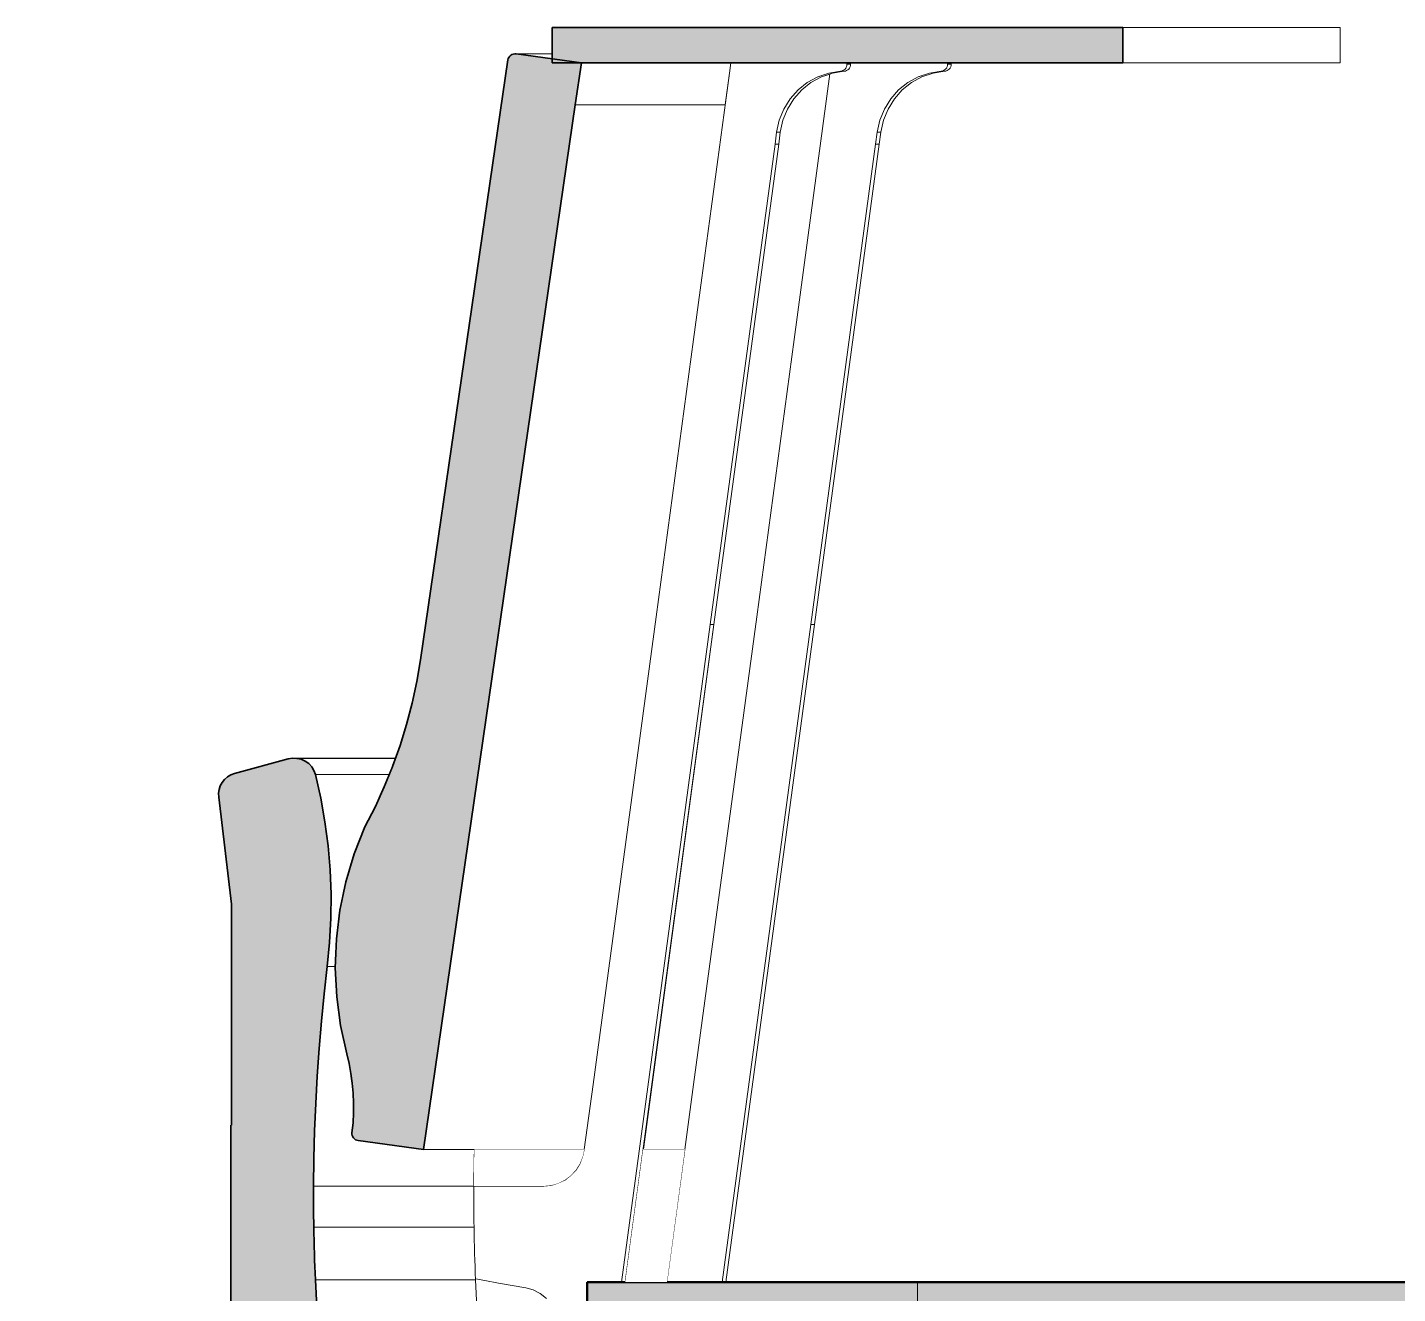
# Model space of a CAD drawing. Header units: millimetres. Extents: x -48147 to 1422273, y -494195 to 18123.
# Drawn here: x 1394780 to 1395750, y -487514 to -486618 of the extents above; entities that cross this region are included whole.
import ezdxf

# ---------------------------------------------------------------- set-up
doc = ezdxf.new("R2010")
doc.units = ezdxf.units.MM
doc.header["$MEASUREMENT"] = 0
doc.linetypes.add('Wipeout_Contour', pattern=[1000, 0, -1000])
doc.layers.add('HATCHING_Pen_No__1', color=7, linetype='Continuous', lineweight=13)
doc.layers.add('New_A-35-M_FFE_Fixed_Pen_No__1', color=7, linetype='Continuous', lineweight=13)
for name, color, linetype, lineweight, true_color in [('HATCHING_Pen_No__145', 7, 'Continuous', 0, 0xa6a6a6), ('New_A-20-M_Floor_Slab_Pen_No__29', 7, 'Continuous', 50, 0x2a2a2a), ('New_A-20-M_Floor_Slab_Pen_No__81', 7, 'Continuous', 20, 0x6a6a6a), ('New_A-35-M_FFE_Fixed_Pen_No__104', 7, 'Continuous', 15, 0xa6a6a6), ('New_A-35-M_FFE_Fixed_Pen_No__44', 7, 'Continuous', 35, 0x444444)]:
    doc.layers.add(name, color=color, linetype=linetype, lineweight=lineweight, true_color=true_color)
for name, color, linetype in [('New_A-20-M_Floor_Slab', 7, 'Continuous'), ('New_A-20-M_Roof', 7, 'Continuous'), ('New_A-25-M_Wall_Int', 7, 'Continuous'), ('New_A-35-M_FFE_Fixed', 7, 'Continuous')]:
    doc.layers.add(name, color=color, linetype=linetype)

# ---------------------------------------------------------------- blocks, each defined once
blk = doc.blocks.new('Section Elem_187_2', base_point=(1383917.51, -489195.03))
at = {"color": 254, "linetype": 'Wipeout_Contour', "lineweight": 0, "ltscale": 5913535.583764167}
blk.add_wipeout([(1398261.86, -487179.4), (1392658.72, -489125.14), (1392664.88, -489142.89), (1398261.86, -487199.29)], dxfattribs=at).dxf.layer = 'New_A-20-M_Roof'
blk = doc.blocks.new('Section Elem_295_2', base_point=(1383917.51, -489195.03))
at = {"layer": 'New_A-35-M_FFE_Fixed_Pen_No__44', "linetype": 'Continuous'}
blk.add_line((1394924.81, -487394.51), (1394924.26, -487394.51), dxfattribs=at)
at = {"layer": 'New_A-35-M_FFE_Fixed_Pen_No__44', "linetype": 'Continuous', "flags": 128}
blk.add_lwpolyline([(1394924.26, -487394.51), (1394924.26, -487526.51), (1394924.26, -487538.51)], dxfattribs=at)
at = {"color": 254, "linetype": 'Wipeout_Contour', "lineweight": 0, "ltscale": 5912154.509535178}
blk.add_wipeout([(1395709.16, -486617.6), (1395555.31, -486617.6), (1395555.31, -486642.6), (1395709.16, -486642.6)], dxfattribs=at).dxf.layer = 'New_A-35-M_FFE_Fixed'
at = {"color": 254, "linetype": 'Wipeout_Contour', "lineweight": 0, "ltscale": 5910298.230704438}
blk.add_wipeout([(1395125.1, -486636.34), (1395126.11, -486636.38), (1395151.55, -486636.38), (1395151.55, -486636.34)], dxfattribs=at).dxf.layer = 'New_A-35-M_FFE_Fixed'
at = {"color": 254, "linetype": 'Wipeout_Contour', "lineweight": 0, "ltscale": 5911150.509620534}
blk.add_wipeout([(1395360.02, -486644.63), (1395359.76, -486645.54), (1395362.35, -486645.54), (1395362.61, -486644.63)], dxfattribs=at).dxf.layer = 'New_A-35-M_FFE_Fixed'
at = {"color": 254, "linetype": 'Wipeout_Contour', "lineweight": 0, "ltscale": 5911392.933226102}
blk.add_wipeout([(1395421.09, -486649.89), (1395429.31, -486648.68), (1395426.72, -486648.68), (1395418.5, -486649.89)], dxfattribs=at).dxf.layer = 'New_A-35-M_FFE_Fixed'
at = {"color": 254, "linetype": 'Wipeout_Contour', "lineweight": 0, "ltscale": 5911417.58907399}
blk.add_wipeout([(1395433.87, -486643.69), (1395433.87, -486642.6), (1395431.28, -486642.6), (1395431.28, -486643.69)], dxfattribs=at).dxf.layer = 'New_A-35-M_FFE_Fixed'
at = {"color": 254, "linetype": 'Wipeout_Contour', "lineweight": 0, "ltscale": 5911320.508325636}
blk.add_wipeout([(1395399.29, -486661.81), (1395405.85, -486656.56), (1395403.27, -486656.56), (1395396.7, -486661.81)], dxfattribs=at).dxf.layer = 'New_A-35-M_FFE_Fixed'
at = {"color": 254, "linetype": 'Wipeout_Contour', "lineweight": 0, "ltscale": 5911026.263219532}
blk.add_wipeout([(1395319.92, -486668.15), (1395315.45, -486675.39), (1395318.04, -486675.39), (1395322.51, -486668.15)], dxfattribs=at).dxf.layer = 'New_A-35-M_FFE_Fixed'
at = {"color": 254, "linetype": 'Wipeout_Contour', "lineweight": 0, "ltscale": 5911290.570196867}
blk.add_wipeout([(1395386.01, -486683.31), (1395389.21, -486675.39), (1395386.63, -486675.39), (1395383.42, -486683.31)], dxfattribs=at).dxf.layer = 'New_A-35-M_FFE_Fixed'
at = {"color": 254, "linetype": 'Wipeout_Contour', "lineweight": 0, "ltscale": 5911028.373100718}
blk.add_wipeout([(1395312.98, -486691.69), (1395310.39, -486691.69), (1395309.26, -486700.13), (1395311.84, -486700.13)], dxfattribs=at).dxf.layer = 'New_A-35-M_FFE_Fixed'
at = {"color": 254, "linetype": 'Wipeout_Contour', "lineweight": 0, "ltscale": 5911297.191005621}
blk.add_wipeout([(1395383.02, -486700.13), (1395384.16, -486691.69), (1395381.57, -486691.69), (1395380.43, -486700.13)], dxfattribs=at).dxf.layer = 'New_A-35-M_FFE_Fixed'
at = {"color": 254, "linetype": 'Wipeout_Contour', "lineweight": 0, "ltscale": 7388138.663508508}
blk.add_wipeout([(1395036.38, -487146.25), (1394984.09, -487146.25), (1394987.83, -487162.96), (1395029.18, -487162.96), (1395032.81, -487155.04)], dxfattribs=at).dxf.layer = 'New_A-35-M_FFE_Fixed'
at = {"color": 254, "linetype": 'Wipeout_Contour', "lineweight": 0, "ltscale": 7388190.877725953}
blk.add_wipeout([(1394994.46, -487213.81), (1394995.12, -487230.9), (1395003.82, -487230.9), (1395005.65, -487222.16), (1395008.16, -487213.81)], dxfattribs=at).dxf.layer = 'New_A-35-M_FFE_Fixed'
at = {"color": 254, "linetype": 'Wipeout_Contour', "lineweight": 0, "ltscale": 7388274.471722448}
blk.add_wipeout([(1394990.28, -487301.45), (1394999.03, -487301.45), (1394998.16, -487283.14), (1394998.2, -487282.09), (1394992.47, -487282.09)], dxfattribs=at).dxf.layer = 'New_A-35-M_FFE_Fixed'
at = {"color": 254, "linetype": 'Wipeout_Contour', "lineweight": 0, "ltscale": 10343762.12148531}
blk.add_wipeout([(1394985.38, -487359.67), (1395009.48, -487359.67), (1395009.22, -487357.8), (1395007.91, -487350.89), (1395006.27, -487344.05), (1395005.43, -487340.24), (1394986.73, -487340.24)], dxfattribs=at).dxf.layer = 'New_A-35-M_FFE_Fixed'
at = {"color": 254, "linetype": 'Wipeout_Contour', "lineweight": 0, "ltscale": 5911006.690919749}
blk.add_wipeout([(1394982.8, -487455.63), (1394982.84, -487459.26), (1395096.23, -487459.26), (1395096.19, -487455.63)], dxfattribs=at).dxf.layer = 'New_A-35-M_FFE_Fixed'
at = {"color": 254, "linetype": 'Wipeout_Contour', "lineweight": 0, "ltscale": 5911022.328920006}
blk.add_wipeout([(1394982.94, -487466.51), (1394983.03, -487471.19), (1395096.4, -487471.19), (1395096.32, -487466.51)], dxfattribs=at).dxf.layer = 'New_A-35-M_FFE_Fixed'
at = {"color": 254, "linetype": 'Wipeout_Contour', "lineweight": 0, "ltscale": 5911079.887764652}
blk.add_wipeout([(1395097.39, -487503.92), (1394984.08, -487503.92), (1394984.55, -487513.64), (1395097.82, -487513.64)], dxfattribs=at).dxf.layer = 'New_A-35-M_FFE_Fixed'
at = {"layer": 'New_A-35-M_FFE_Fixed_Pen_No__1', "linetype": 'Continuous'}
for p, q in [((1395709.16, -486617.6), (1395555.31, -486617.6)), ((1395709.16, -486617.6), (1395709.16, -486642.6)), ((1395709.16, -486642.6), (1395555.31, -486642.6))]:
    blk.add_line(p, q, dxfattribs=at)
at = {"layer": 'New_A-35-M_FFE_Fixed_Pen_No__44', "linetype": 'Continuous'}
for q in [(1395151.55, -486617.6), (1395555.31, -486642.6)]:
    blk.add_line((1395555.31, -486617.6), q, dxfattribs=at)
at = {"color": 254, "linetype": 'Wipeout_Contour', "lineweight": 0, "ltscale": 5911149.588767103}
blk.add_wipeout([(1395358.78, -486647.12), (1395361.37, -486647.12), (1395361.93, -486646.38), (1395359.35, -486646.38)], dxfattribs=at).dxf.layer = 'New_A-35-M_FFE_Fixed'
at = {"color": 254, "linetype": 'Wipeout_Contour', "lineweight": 0, "ltscale": 5911409.263668477}
blk.add_wipeout([(1395429.31, -486648.68), (1395430.21, -486648.54), (1395427.62, -486648.54), (1395426.72, -486648.68)], dxfattribs=at).dxf.layer = 'New_A-35-M_FFE_Fixed'
at = {"color": 254, "linetype": 'Wipeout_Contour', "lineweight": 0, "ltscale": 5911340.670405551}
blk.add_wipeout([(1395405.85, -486656.56), (1395413.19, -486652.55), (1395410.61, -486652.55), (1395403.27, -486656.56)], dxfattribs=at).dxf.layer = 'New_A-35-M_FFE_Fixed'
at = {"color": 254, "linetype": 'Wipeout_Contour', "lineweight": 0, "ltscale": 5911036.341311963}
blk.add_wipeout([(1395325.52, -486661.81), (1395319.92, -486668.15), (1395322.51, -486668.15), (1395328.11, -486661.81)], dxfattribs=at).dxf.layer = 'New_A-35-M_FFE_Fixed'
at = {"color": 254, "linetype": 'Wipeout_Contour', "lineweight": 0, "ltscale": 5911305.161339318}
blk.add_wipeout([(1395393.68, -486668.15), (1395399.29, -486661.81), (1395396.7, -486661.81), (1395391.1, -486668.15)], dxfattribs=at).dxf.layer = 'New_A-35-M_FFE_Fixed'
at = {"color": 254, "linetype": 'Wipeout_Contour', "lineweight": 0, "ltscale": 5911021.751215911}
blk.add_wipeout([(1395315.45, -486675.39), (1395312.24, -486683.31), (1395314.83, -486683.31), (1395318.04, -486675.39)], dxfattribs=at).dxf.layer = 'New_A-35-M_FFE_Fixed'
at = {"color": 254, "linetype": 'Wipeout_Contour', "lineweight": 0, "ltscale": 5911291.757010546}
blk.add_wipeout([(1395386.01, -486683.31), (1395383.42, -486683.31), (1395381.57, -486691.69), (1395384.16, -486691.69)], dxfattribs=at).dxf.layer = 'New_A-35-M_FFE_Fixed'
at = {"color": 254, "linetype": 'Wipeout_Contour', "lineweight": 0, "ltscale": 5911169.245977238}
blk.add_wipeout([(1395263.41, -487040.14), (1395266, -487040.14), (1395311.84, -486700.13), (1395309.26, -486700.13)], dxfattribs=at).dxf.layer = 'New_A-35-M_FFE_Fixed'
at = {"color": 254, "linetype": 'Wipeout_Contour', "lineweight": 0, "ltscale": 5910483.873308541}
blk.add_wipeout([(1394983.06, -487143.4), (1394984.09, -487146.25), (1395036.38, -487146.25), (1395037.53, -487143.4)], dxfattribs=at).dxf.layer = 'New_A-35-M_FFE_Fixed'
at = {"color": 254, "linetype": 'Wipeout_Contour', "lineweight": 0, "ltscale": 7388174.720193101}
blk.add_wipeout([(1394993.02, -487196.78), (1394994.46, -487213.81), (1395008.16, -487213.81), (1395011.56, -487202.46), (1395013.81, -487196.78)], dxfattribs=at).dxf.layer = 'New_A-35-M_FFE_Fixed'
at = {"color": 254, "linetype": 'Wipeout_Contour', "lineweight": 0, "ltscale": 7388209.778780712}
blk.add_wipeout([(1394995.12, -487230.9), (1394995.01, -487247.99), (1395000.73, -487247.99), (1395001.43, -487242.27), (1395003.82, -487230.9)], dxfattribs=at).dxf.layer = 'New_A-35-M_FFE_Fixed'
at = {"color": 254, "linetype": 'Wipeout_Contour', "lineweight": 0, "ltscale": 7388344.814534765}
blk.add_wipeout([(1394988.36, -487320.83), (1394986.73, -487340.24), (1395005.43, -487340.24), (1395001.84, -487323.98), (1395001.42, -487320.83)], dxfattribs=at).dxf.layer = 'New_A-35-M_FFE_Fixed'
at = {"color": 254, "linetype": 'Wipeout_Contour', "lineweight": 0, "ltscale": 10343819.53296995}
blk.add_wipeout([(1394985.38, -487359.67), (1394984.3, -487379.11), (1395011.11, -487379.11), (1395011.12, -487378.77), (1395010.82, -487371.75), (1395010.19, -487364.76), (1395009.48, -487359.67)], dxfattribs=at).dxf.layer = 'New_A-35-M_FFE_Fixed'
at = {"color": 254, "linetype": 'Wipeout_Contour', "lineweight": 0, "ltscale": 5911001.79339272}
blk.add_wipeout([(1395096.17, -487452.01), (1394982.77, -487452.01), (1394982.8, -487455.63), (1395096.19, -487455.63)], dxfattribs=at).dxf.layer = 'New_A-35-M_FFE_Fixed'
at = {"color": 254, "linetype": 'Wipeout_Contour', "lineweight": 0, "ltscale": 5911069.178930042}
blk.add_wipeout([(1394983.88, -487499.25), (1394984.08, -487503.92), (1395097.39, -487503.92), (1395097.2, -487499.25)], dxfattribs=at).dxf.layer = 'New_A-35-M_FFE_Fixed'
at = {"color": 254, "linetype": 'Wipeout_Contour', "lineweight": 0, "ltscale": 5911143.472941177}
blk.add_wipeout([(1395357.31, -486648.22), (1395356.45, -486648.54), (1395359.03, -486648.54), (1395359.9, -486648.22)], dxfattribs=at).dxf.layer = 'New_A-35-M_FFE_Fixed'
at = {"color": 254, "linetype": 'Wipeout_Contour', "lineweight": 0, "ltscale": 5911365.052078818}
blk.add_wipeout([(1395413.19, -486652.55), (1395421.09, -486649.89), (1395418.5, -486649.89), (1395410.61, -486652.55)], dxfattribs=at).dxf.layer = 'New_A-35-M_FFE_Fixed'
at = {"color": 254, "linetype": 'Wipeout_Contour', "lineweight": 0, "ltscale": 5911419.213610092}
blk.add_wipeout([(1395433.11, -486646.38), (1395433.53, -486645.54), (1395430.94, -486645.54), (1395430.52, -486646.38)], dxfattribs=at).dxf.layer = 'New_A-35-M_FFE_Fixed'
at = {"color": 254, "linetype": 'Wipeout_Contour', "lineweight": 0, "ltscale": 5911295.082734926}
blk.add_wipeout([(1395389.21, -486675.39), (1395393.68, -486668.15), (1395391.1, -486668.15), (1395386.63, -486675.39)], dxfattribs=at).dxf.layer = 'New_A-35-M_FFE_Fixed'
at = {"color": 254, "linetype": 'Wipeout_Contour', "lineweight": 0, "ltscale": 5911022.938570723}
blk.add_wipeout([(1395310.39, -486691.69), (1395312.98, -486691.69), (1395314.83, -486683.31), (1395312.24, -486683.31)], dxfattribs=at).dxf.layer = 'New_A-35-M_FFE_Fixed'
at = {"color": 254, "linetype": 'Wipeout_Contour', "lineweight": 0, "ltscale": 5910469.307189246}
blk.add_wipeout([(1394976.84, -487136.8), (1394979.36, -487138.58), (1395039.39, -487138.58), (1395040.03, -487136.8)], dxfattribs=at).dxf.layer = 'New_A-35-M_FFE_Fixed'
at = {"color": 254, "linetype": 'Wipeout_Contour', "lineweight": 0, "ltscale": 7388161.581941377}
blk.add_wipeout([(1394990.81, -487179.81), (1394993.02, -487196.78), (1395013.81, -487196.78), (1395019.13, -487183.29), (1395020.9, -487179.81)], dxfattribs=at).dxf.layer = 'New_A-35-M_FFE_Fixed'
at = {"color": 254, "linetype": 'Wipeout_Contour', "lineweight": 0, "ltscale": 7388230.914699728}
blk.add_wipeout([(1394995.01, -487247.99), (1394994.13, -487265.07), (1394998.84, -487265.07), (1394998.93, -487262.64), (1395000.73, -487247.99)], dxfattribs=at).dxf.layer = 'New_A-35-M_FFE_Fixed'
at = {"color": 254, "linetype": 'Wipeout_Contour', "lineweight": 0, "ltscale": 7388307.146695011}
blk.add_wipeout([(1394988.36, -487320.83), (1395001.42, -487320.83), (1394999.13, -487303.64), (1394999.03, -487301.45), (1394990.28, -487301.45)], dxfattribs=at).dxf.layer = 'New_A-35-M_FFE_Fixed'
at = {"color": 254, "linetype": 'Wipeout_Contour', "lineweight": 0, "ltscale": 8866160.017052205}
blk.add_wipeout([(1394983.51, -487398.57), (1395010.09, -487398.57), (1395010.69, -487392.8), (1395011.07, -487385.79), (1395011.11, -487379.11), (1394984.3, -487379.11)], dxfattribs=at).dxf.layer = 'New_A-35-M_FFE_Fixed'
at = {"color": 254, "linetype": 'Wipeout_Contour', "lineweight": 0, "ltscale": 5910992.104596743}
blk.add_wipeout([(1395096.14, -487444.76), (1394982.75, -487444.76), (1394982.76, -487448.38), (1395096.15, -487448.38)], dxfattribs=at).dxf.layer = 'New_A-35-M_FFE_Fixed'
at = {"color": 254, "linetype": 'Wipeout_Contour', "lineweight": 0, "ltscale": 5911011.623825542}
blk.add_wipeout([(1394982.84, -487459.26), (1394982.88, -487462.88), (1395096.27, -487462.88), (1395096.23, -487459.26)], dxfattribs=at).dxf.layer = 'New_A-35-M_FFE_Fixed'
at = {"color": 254, "linetype": 'Wipeout_Contour', "lineweight": 0, "ltscale": 5911062.310729854}
blk.add_wipeout([(1394983.7, -487494.57), (1394983.88, -487499.25), (1395097.2, -487499.25), (1395097.03, -487494.57)], dxfattribs=at).dxf.layer = 'New_A-35-M_FFE_Fixed'
at = {"color": 254, "linetype": 'Wipeout_Contour', "lineweight": 0, "ltscale": 5911146.066410897}
blk.add_wipeout([(1395358.1, -486647.75), (1395357.31, -486648.22), (1395359.9, -486648.22), (1395360.68, -486647.75)], dxfattribs=at).dxf.layer = 'New_A-35-M_FFE_Fixed'
at = {"color": 254, "linetype": 'Wipeout_Contour', "lineweight": 0, "ltscale": 5911418.410645628}
blk.add_wipeout([(1395432.55, -486647.12), (1395433.11, -486646.38), (1395430.52, -486646.38), (1395429.96, -486647.12)], dxfattribs=at).dxf.layer = 'New_A-35-M_FFE_Fixed'
at = {"color": 254, "linetype": 'Wipeout_Contour', "lineweight": 0, "ltscale": 5910463.262380473}
blk.add_wipeout([(1395040.48, -487135.55), (1394974.01, -487135.55), (1394976.84, -487136.8), (1395040.03, -487136.8)], dxfattribs=at).dxf.layer = 'New_A-35-M_FFE_Fixed'
at = {"color": 254, "linetype": 'Wipeout_Contour', "lineweight": 0, "ltscale": 7388151.078116339}
blk.add_wipeout([(1395029.18, -487162.96), (1394987.83, -487162.96), (1394990.81, -487179.81), (1395020.9, -487179.81), (1395026.28, -487169.31)], dxfattribs=at).dxf.layer = 'New_A-35-M_FFE_Fixed'
at = {"color": 254, "linetype": 'Wipeout_Contour', "lineweight": 0, "ltscale": 5910599.306093281}
blk.add_wipeout([(1394994.13, -487265.07), (1394992.47, -487282.09), (1394998.2, -487282.09), (1394998.84, -487265.07)], dxfattribs=at).dxf.layer = 'New_A-35-M_FFE_Fixed'
at = {"color": 254, "linetype": 'Wipeout_Contour', "lineweight": 0, "ltscale": 22165775.38008329}
blk.add_wipeout([(1394983.51, -487398.57), (1394983, -487418.04), (1395096.38, -487418.04), (1395096.53, -487411.58), (1395060.53, -487411.58), (1395014.39, -487405.35), (1395013.41, -487405.13), (1395012.5, -487404.72), (1395011.68, -487404.16), (1395011, -487403.45), (1395010.46, -487402.62), (1395010.11, -487401.72), (1395009.94, -487400.76), (1395009.96, -487399.79), (1395010.09, -487398.57)], dxfattribs=at).dxf.layer = 'New_A-35-M_FFE_Fixed'
at = {"color": 254, "linetype": 'Wipeout_Contour', "lineweight": 0, "ltscale": 5911016.592075737}
blk.add_wipeout([(1394982.88, -487462.88), (1394982.94, -487466.51), (1395096.32, -487466.51), (1395096.27, -487462.88)], dxfattribs=at).dxf.layer = 'New_A-35-M_FFE_Fixed'
at = {"color": 254, "linetype": 'Wipeout_Contour', "lineweight": 0, "ltscale": 5911055.50087809}
blk.add_wipeout([(1395096.87, -487489.9), (1394983.53, -487489.9), (1394983.7, -487494.57), (1395097.03, -487494.57)], dxfattribs=at).dxf.layer = 'New_A-35-M_FFE_Fixed'
at = {"layer": 'New_A-35-M_FFE_Fixed_Pen_No__1', "linetype": 'Continuous'}
blk.add_line((1394992.47, -487282.09), (1394998.2, -487282.09), dxfattribs=at)
at = {"color": 254, "linetype": 'Wipeout_Contour', "lineweight": 0, "ltscale": 5911140.441965385}
blk.add_wipeout([(1395359.03, -486648.54), (1395356.45, -486648.54), (1395355.54, -486648.68), (1395358.13, -486648.68)], dxfattribs=at).dxf.layer = 'New_A-35-M_FFE_Fixed'
at = {"color": 254, "linetype": 'Wipeout_Contour', "lineweight": 0, "ltscale": 5911414.888187055}
blk.add_wipeout([(1395431.07, -486648.22), (1395431.86, -486647.75), (1395429.27, -486647.75), (1395428.48, -486648.22)], dxfattribs=at).dxf.layer = 'New_A-35-M_FFE_Fixed'
at = {"color": 254, "linetype": 'Wipeout_Contour', "lineweight": 0, "ltscale": 5910451.016773946}
blk.add_wipeout([(1394967.85, -487134.78), (1394970.97, -487134.86), (1395040.72, -487134.86), (1395040.75, -487134.78)], dxfattribs=at).dxf.layer = 'New_A-35-M_FFE_Fixed'
at = {"color": 254, "linetype": 'Wipeout_Contour', "lineweight": 0, "ltscale": 5910479.883796415}
blk.add_wipeout([(1395038.59, -487140.81), (1394981.47, -487140.81), (1394983.06, -487143.4), (1395037.53, -487143.4)], dxfattribs=at).dxf.layer = 'New_A-35-M_FFE_Fixed'
at = {"color": 254, "linetype": 'Wipeout_Contour', "lineweight": 0, "ltscale": 5910967.768189678}
blk.add_wipeout([(1394983, -487418.04), (1394982.77, -487437.51), (1395096.16, -487437.51), (1395096.38, -487418.04)], dxfattribs=at).dxf.layer = 'New_A-35-M_FFE_Fixed'
at = {"color": 254, "linetype": 'Wipeout_Contour', "lineweight": 0, "ltscale": 5911048.749391446}
blk.add_wipeout([(1394983.38, -487485.22), (1394983.53, -487489.9), (1395096.87, -487489.9), (1395096.73, -487485.22)], dxfattribs=at).dxf.layer = 'New_A-35-M_FFE_Fixed'
at = {"layer": 'New_A-35-M_FFE_Fixed_Pen_No__1', "linetype": 'Continuous'}
blk.add_line((1394984.09, -487146.25), (1395036.38, -487146.25), dxfattribs=at)
at = {"color": 254, "linetype": 'Wipeout_Contour', "lineweight": 0, "ltscale": 5911124.111658838}
blk.add_wipeout([(1395347.33, -486649.89), (1395349.91, -486649.89), (1395358.13, -486648.68), (1395355.54, -486648.68)], dxfattribs=at).dxf.layer = 'New_A-35-M_FFE_Fixed'
at = {"color": 254, "linetype": 'Wipeout_Contour', "lineweight": 0, "ltscale": 5911412.294676369}
blk.add_wipeout([(1395430.21, -486648.54), (1395431.07, -486648.22), (1395428.48, -486648.22), (1395427.62, -486648.54)], dxfattribs=at).dxf.layer = 'New_A-35-M_FFE_Fixed'
at = {"color": 254, "linetype": 'Wipeout_Contour', "lineweight": 0, "ltscale": 7388121.017633354}
blk.add_wipeout([(1394979.36, -487138.58), (1394981.47, -487140.81), (1395038.59, -487140.81), (1395038.7, -487140.53), (1395039.39, -487138.58)], dxfattribs=at).dxf.layer = 'New_A-35-M_FFE_Fixed'
at = {"color": 254, "linetype": 'Wipeout_Contour', "lineweight": 0, "ltscale": 5910982.557686875}
blk.add_wipeout([(1394982.75, -487441.13), (1395096.15, -487441.13), (1395096.16, -487437.51), (1394982.77, -487437.51)], dxfattribs=at).dxf.layer = 'New_A-35-M_FFE_Fixed'
at = {"color": 254, "linetype": 'Wipeout_Contour', "lineweight": 0, "ltscale": 5911042.056378493}
blk.add_wipeout([(1394983.25, -487480.54), (1394983.38, -487485.22), (1395096.73, -487485.22), (1395096.61, -487480.54)], dxfattribs=at).dxf.layer = 'New_A-35-M_FFE_Fixed'
at = {"color": 254, "linetype": 'Wipeout_Contour', "lineweight": 0, "ltscale": 5911096.230795587}
blk.add_wipeout([(1395349.91, -486649.89), (1395347.33, -486649.89), (1395339.43, -486652.55), (1395342.02, -486652.55)], dxfattribs=at).dxf.layer = 'New_A-35-M_FFE_Fixed'
at = {"color": 254, "linetype": 'Wipeout_Contour', "lineweight": 0, "ltscale": 5911150.391673812}
blk.add_wipeout([(1395359.76, -486645.54), (1395359.35, -486646.38), (1395361.93, -486646.38), (1395362.35, -486645.54)], dxfattribs=at).dxf.layer = 'New_A-35-M_FFE_Fixed'
at = {"color": 254, "linetype": 'Wipeout_Contour', "lineweight": 0, "ltscale": 5911416.951441447}
blk.add_wipeout([(1395431.86, -486647.75), (1395432.55, -486647.12), (1395429.96, -486647.12), (1395429.27, -486647.75)], dxfattribs=at).dxf.layer = 'New_A-35-M_FFE_Fixed'
at = {"color": 254, "linetype": 'Wipeout_Contour', "lineweight": 0, "ltscale": 5910457.082427832}
blk.add_wipeout([(1394970.97, -487134.86), (1394974.01, -487135.55), (1395040.48, -487135.55), (1395040.72, -487134.86)], dxfattribs=at).dxf.layer = 'New_A-35-M_FFE_Fixed'
at = {"color": 254, "linetype": 'Wipeout_Contour', "lineweight": 0, "ltscale": 5910987.313393544}
blk.add_wipeout([(1394982.75, -487444.76), (1395096.14, -487444.76), (1395096.15, -487441.13), (1394982.75, -487441.13)], dxfattribs=at).dxf.layer = 'New_A-35-M_FFE_Fixed'
at = {"color": 254, "linetype": 'Wipeout_Contour', "lineweight": 0, "ltscale": 5911035.4219074}
blk.add_wipeout([(1395096.5, -487475.86), (1394983.13, -487475.86), (1394983.25, -487480.54), (1395096.61, -487480.54)], dxfattribs=at).dxf.layer = 'New_A-35-M_FFE_Fixed'
at = {"layer": 'New_A-35-M_FFE_Fixed_Pen_No__1', "linetype": 'Continuous'}
blk.add_line((1394967.85, -487134.78), (1395040.75, -487134.78), dxfattribs=at)
at = {"color": 254, "linetype": 'Wipeout_Contour', "lineweight": 0, "ltscale": 5911148.129616935}
blk.add_wipeout([(1395358.78, -486647.12), (1395358.1, -486647.75), (1395360.68, -486647.75), (1395361.37, -486647.12)], dxfattribs=at).dxf.layer = 'New_A-35-M_FFE_Fixed'
at = {"color": 254, "linetype": 'Wipeout_Contour', "lineweight": 0, "ltscale": 5911418.760443496}
blk.add_wipeout([(1395433.78, -486644.63), (1395433.87, -486643.69), (1395431.28, -486643.69), (1395431.19, -486644.63)], dxfattribs=at).dxf.layer = 'New_A-35-M_FFE_Fixed'
at = {"color": 254, "linetype": 'Wipeout_Contour', "lineweight": 0, "ltscale": 5911051.687823894}
blk.add_wipeout([(1395334.68, -486656.56), (1395332.09, -486656.56), (1395325.52, -486661.81), (1395328.11, -486661.81)], dxfattribs=at).dxf.layer = 'New_A-35-M_FFE_Fixed'
at = {"color": 254, "linetype": 'Wipeout_Contour', "lineweight": 0, "ltscale": 5910996.931271908}
blk.add_wipeout([(1394982.76, -487448.38), (1394982.77, -487452.01), (1395096.17, -487452.01), (1395096.15, -487448.38)], dxfattribs=at).dxf.layer = 'New_A-35-M_FFE_Fixed'
at = {"color": 254, "linetype": 'Wipeout_Contour', "lineweight": 0, "ltscale": 5911028.846059505}
blk.add_wipeout([(1395096.4, -487471.19), (1394983.03, -487471.19), (1394983.13, -487475.86), (1395096.5, -487475.86)], dxfattribs=at).dxf.layer = 'New_A-35-M_FFE_Fixed'
at = {"layer": 'New_A-35-M_FFE_Fixed_Pen_No__104', "linetype": 'Continuous'}
blk.add_hatch(color=256, dxfattribs=at).paths.add_polyline_path([(1394989.09, -487584.52), (1394989.53, -487583.57), (1394989.76, -487582.56), (1394989.77, -487581.52), (1394988.81, -487571.83), (1394987.93, -487562.15), (1394987.11, -487552.45), (1394986.37, -487542.76), (1394985.69, -487533.05), (1394985.08, -487523.35), (1394984.55, -487513.64), (1394984.08, -487503.92), (1394983.88, -487499.25), (1394983.7, -487494.57), (1394983.53, -487489.9), (1394983.38, -487485.22), (1394983.25, -487480.54), (1394983.13, -487475.86), (1394983.03, -487471.19), (1394982.94, -487466.51), (1394982.88, -487462.88), (1394982.84, -487459.26), (1394982.8, -487455.63), (1394982.77, -487452.01), (1394982.76, -487448.38), (1394982.75, -487444.76), (1394982.75, -487441.13), (1394982.77, -487437.51), (1394983, -487418.04), (1394983.51, -487398.57), (1394984.3, -487379.11), (1394985.38, -487359.67), (1394986.73, -487340.24), (1394988.36, -487320.83), (1394990.28, -487301.45), (1394992.47, -487282.09), (1394994.13, -487265.07), (1394995.01, -487247.99), (1394995.12, -487230.9), (1394994.46, -487213.81), (1394993.02, -487196.78), (1394990.81, -487179.81), (1394987.83, -487162.96), (1394984.09, -487146.25), (1394983.06, -487143.4), (1394981.47, -487140.81), (1394979.36, -487138.58), (1394976.84, -487136.8), (1394974.01, -487135.55), (1394970.97, -487134.86), (1394967.85, -487134.78), (1394964.77, -487135.31), (1394926.87, -487145.63), (1394924.26, -487146.59), (1394921.87, -487147.99), (1394919.78, -487149.79), (1394918.05, -487151.91), (1394916.75, -487154.3), (1394915.91, -487156.88), (1394915.57, -487159.56), (1394915.73, -487162.26), (1394924.81, -487238.13), (1394924.81, -487394.51), (1394924.26, -487394.51), (1394924.26, -487526.51), (1394924.26, -487538.51), (1394924.78, -487538.51), (1394924.78, -487587.01), (1394930.99, -487587.01), (1394943.41, -487587.01), (1394984.62, -487587.01), (1394985.69, -487586.9), (1394986.71, -487586.58), (1394987.65, -487586.06), (1394988.45, -487585.36)])
at = {"layer": 'New_A-35-M_FFE_Fixed_Pen_No__44', "linetype": 'Continuous', "flags": 128}
blk.add_lwpolyline([(1394985.08, -487523.35), (1394984.55, -487513.64), (1394984.08, -487503.92), (1394983.88, -487499.25), (1394983.7, -487494.57), (1394983.53, -487489.9), (1394983.38, -487485.22), (1394983.25, -487480.54), (1394983.13, -487475.86), (1394983.03, -487471.19), (1394982.94, -487466.51), (1394982.88, -487462.88), (1394982.84, -487459.26), (1394982.8, -487455.63), (1394982.77, -487452.01), (1394982.76, -487448.38), (1394982.75, -487444.76), (1394982.75, -487441.13), (1394982.77, -487437.51), (1394983, -487418.04), (1394983.51, -487398.57), (1394984.3, -487379.11), (1394985.38, -487359.67), (1394986.73, -487340.24), (1394988.36, -487320.83), (1394990.28, -487301.45), (1394992.47, -487282.09), (1394994.13, -487265.07), (1394995.01, -487247.99), (1394995.12, -487230.9), (1394994.46, -487213.81), (1394993.02, -487196.78), (1394990.81, -487179.81), (1394987.83, -487162.96), (1394984.09, -487146.25), (1394983.06, -487143.4), (1394981.47, -487140.81), (1394979.36, -487138.58), (1394976.84, -487136.8), (1394974.01, -487135.55), (1394970.97, -487134.86), (1394967.85, -487134.78), (1394964.77, -487135.31), (1394926.87, -487145.63), (1394924.26, -487146.59), (1394921.87, -487147.99), (1394919.78, -487149.79), (1394918.05, -487151.91), (1394916.75, -487154.3), (1394915.91, -487156.88), (1394915.57, -487159.56), (1394915.73, -487162.26), (1394924.81, -487238.13), (1394924.81, -487394.51)], dxfattribs=at)
at = {"color": 254, "linetype": 'Wipeout_Contour', "lineweight": 0, "ltscale": 5911149.93838885}
blk.add_wipeout([(1395360.1, -486643.69), (1395360.02, -486644.63), (1395362.61, -486644.63), (1395362.69, -486643.69)], dxfattribs=at).dxf.layer = 'New_A-35-M_FFE_Fixed'
at = {"color": 254, "linetype": 'Wipeout_Contour', "lineweight": 0, "ltscale": 5911419.331616238}
blk.add_wipeout([(1395433.53, -486645.54), (1395433.78, -486644.63), (1395431.19, -486644.63), (1395430.94, -486645.54)], dxfattribs=at).dxf.layer = 'New_A-35-M_FFE_Fixed'
at = {"color": 254, "linetype": 'Wipeout_Contour', "lineweight": 0, "ltscale": 5911071.849481013}
blk.add_wipeout([(1395339.43, -486652.55), (1395332.09, -486656.56), (1395334.68, -486656.56), (1395342.02, -486652.55)], dxfattribs=at).dxf.layer = 'New_A-35-M_FFE_Fixed'
at = {"color": 254, "linetype": 'Wipeout_Contour', "lineweight": 0, "ltscale": 5911148.76695776}
blk.add_wipeout([(1395360.1, -486642.6), (1395360.1, -486643.69), (1395362.69, -486643.69), (1395362.69, -486642.6)], dxfattribs=at).dxf.layer = 'New_A-35-M_FFE_Fixed'
at = {"color": 254, "linetype": 'Wipeout_Contour', "lineweight": 0, "ltscale": 130051139.0527975}
blk.add_wipeout([(1395059.68, -487832.53), (1395059.68, -487833.53), (1395176.39, -487833.53), (1395176.39, -487810.43), (1395176.31, -487810.35), (1395170.41, -487801.61), (1395166.44, -487791.77), (1395164.58, -487781.28), (1395164.91, -487770.62), (1395176.39, -487685.45), (1395176.39, -487505.53), (1395200.65, -487505.53), (1395310.39, -486691.69), (1395312.24, -486683.31), (1395315.45, -486675.39), (1395319.92, -486668.15), (1395325.52, -486661.81), (1395332.09, -486656.56), (1395339.43, -486652.55), (1395347.33, -486649.89), (1395355.54, -486648.68), (1395356.45, -486648.54), (1395357.31, -486648.22), (1395358.1, -486647.75), (1395358.78, -486647.12), (1395359.35, -486646.38), (1395359.76, -486645.54), (1395360.02, -486644.63), (1395360.1, -486643.69), (1395360.1, -486642.6), (1395278.02, -486642.6), (1395273.99, -486672.32), (1395174.3, -487411.65), (1395173.13, -487416.88), (1395171.08, -487421.8), (1395168.21, -487426.27), (1395164.62, -487430.14), (1395160.43, -487433.28), (1395155.76, -487435.6), (1395150.76, -487437.03), (1395145.6, -487437.51), (1395096.16, -487437.51), (1395096.15, -487441.13), (1395096.14, -487444.76), (1395096.15, -487448.38), (1395096.17, -487452.01), (1395096.19, -487455.63), (1395096.23, -487459.26), (1395096.27, -487462.88), (1395096.32, -487466.51), (1395096.4, -487471.19), (1395096.5, -487475.86), (1395096.61, -487480.54), (1395096.73, -487485.22), (1395096.87, -487489.9), (1395097.03, -487494.57), (1395097.2, -487499.25), (1395097.36, -487503.27), (1395103.83, -487504.43), (1395113.51, -487506.14), (1395123.19, -487507.81), (1395132.88, -487509.45), (1395138.23, -487510.98), (1395143.2, -487513.54), (1395147.61, -487517.04), (1395151.3, -487521.34), (1395154.12, -487526.29), (1395155.98, -487531.71), (1395156.81, -487537.4), (1395156.57, -487543.15), (1395151.84, -487578.19), (1395125.2, -487775.83), (1395122.85, -487786.27), (1395118.75, -487796.12), (1395113.02, -487805.06), (1395105.84, -487812.8), (1395097.45, -487819.08), (1395088.11, -487823.73), (1395078.12, -487826.57), (1395067.8, -487827.53), (1395064.51, -487827.53), (1395063.56, -487827.63), (1395062.66, -487827.91), (1395061.82, -487828.37), (1395061.09, -487829), (1395060.49, -487829.75), (1395060.04, -487830.62), (1395059.77, -487831.56)], dxfattribs=at).dxf.layer = 'New_A-35-M_FFE_Fixed'
at = {"layer": 'New_A-35-M_FFE_Fixed_Pen_No__1', "linetype": 'Continuous'}
for p, q in [((1395171.08, -487421.8), (1395173.13, -487416.88)), ((1395096.38, -487418.04), (1395096.16, -487437.51)), ((1395164.62, -487430.14), (1395168.21, -487426.27)), ((1395168.21, -487426.27), (1395171.08, -487421.8)), ((1395145.6, -487437.51), (1395150.76, -487437.03)), ((1395150.76, -487437.03), (1395155.76, -487435.6)), ((1395155.76, -487435.6), (1395160.43, -487433.28)), ((1395160.43, -487433.28), (1395164.62, -487430.14)), ((1394982.77, -487437.51), (1395096.16, -487437.51)), ((1395096.15, -487441.13), (1395096.14, -487444.76)), ((1395096.14, -487444.76), (1395096.15, -487448.38)), ((1395096.16, -487437.51), (1395096.15, -487441.13)), ((1395096.16, -487437.51), (1395145.6, -487437.51)), ((1395096.15, -487448.38), (1395096.17, -487452.01)), ((1395096.17, -487452.01), (1395096.19, -487455.63)), ((1395096.19, -487455.63), (1395096.23, -487459.26)), ((1395096.23, -487459.26), (1395096.27, -487462.88)), ((1395096.27, -487462.88), (1395096.32, -487466.51)), ((1394982.94, -487466.51), (1395096.32, -487466.51)), ((1395096.32, -487466.51), (1395096.4, -487471.19)), ((1395096.4, -487471.19), (1395096.5, -487475.86)), ((1395096.5, -487475.86), (1395096.61, -487480.54)), ((1395096.61, -487480.54), (1395096.73, -487485.22)), ((1395096.73, -487485.22), (1395096.87, -487489.9)), ((1395096.87, -487489.9), (1395097.03, -487494.57)), ((1395097.03, -487494.57), (1395097.2, -487499.25)), ((1394984.08, -487503.92), (1395097.39, -487503.92)), ((1395097.2, -487499.25), (1395097.39, -487503.92)), ((1395103.83, -487504.43), (1395097.36, -487503.27)), ((1395097.39, -487503.92), (1395097.82, -487513.64)), ((1395113.51, -487506.14), (1395103.83, -487504.43)), ((1395097.82, -487513.64), (1395098.32, -487523.35)), ((1395123.19, -487507.81), (1395113.51, -487506.14)), ((1395132.88, -487509.45), (1395123.19, -487507.81)), ((1395138.23, -487510.98), (1395132.88, -487509.45)), ((1395143.2, -487513.54), (1395138.23, -487510.98)), ((1395147.61, -487517.04), (1395143.2, -487513.54))]:
    blk.add_line(p, q, dxfattribs=at)
at = {"color": 254, "linetype": 'Wipeout_Contour', "lineweight": 0, "ltscale": 4432736.938279256}
blk.add_wipeout([(1395126.11, -486636.38), (1395151.55, -486639.81), (1395151.55, -486636.38)], dxfattribs=at).dxf.layer = 'New_A-35-M_FFE_Fixed'
at = {"color": 254, "linetype": 'Wipeout_Contour', "lineweight": 0, "ltscale": 5910645.125972226}
blk.add_wipeout([(1395172.25, -486642.6), (1395167.96, -486672.32), (1395273.99, -486672.32), (1395278.02, -486642.6)], dxfattribs=at).dxf.layer = 'New_A-35-M_FFE_Fixed'
at = {"color": 254, "linetype": 'Wipeout_Contour', "lineweight": 0, "ltscale": 5911438.052950599}
blk.add_wipeout([(1395383.02, -486700.13), (1395380.43, -486700.13), (1395334.58, -487040.14), (1395337.17, -487040.14)], dxfattribs=at).dxf.layer = 'New_A-35-M_FFE_Fixed'
at = {"color": 254, "linetype": 'Wipeout_Contour', "lineweight": 0, "ltscale": 5911495.10947227}
blk.add_wipeout([(1395263.41, -487040.14), (1395200.65, -487505.53), (1395203.24, -487505.53), (1395266, -487040.14)], dxfattribs=at).dxf.layer = 'New_A-35-M_FFE_Fixed'
at = {"layer": 'New_A-35-M_FFE_Fixed_Pen_No__1', "linetype": 'Continuous'}
for p, q in [((1395125.1, -486636.34), (1395151.55, -486636.34)), ((1395126.11, -486636.38), (1395151.55, -486636.38))]:
    blk.add_line(p, q, dxfattribs=at)
at = {"layer": 'New_A-35-M_FFE_Fixed_Pen_No__44', "linetype": 'Continuous'}
blk.add_line((1395151.55, -486617.6), (1395151.55, -486642.6), dxfattribs=at)
at = {"color": 254, "linetype": 'Wipeout_Contour', "lineweight": 0, "ltscale": 5910948.567548496}
blk.add_wipeout([(1395060.53, -487411.58), (1395174.31, -487411.58), (1395273.99, -486672.32), (1395167.96, -486672.32)], dxfattribs=at).dxf.layer = 'New_A-35-M_FFE_Fixed'
at = {"layer": 'New_A-35-M_FFE_Fixed_Pen_No__104', "linetype": 'Continuous'}
blk.add_hatch(color=256, dxfattribs=at).paths.add_polyline_path([(1395120.51, -486639.69), (1395120.27, -486640.64), (1395058.34, -487065.05), (1395055.75, -487080.44), (1395052.49, -487095.71), (1395048.55, -487110.84), (1395043.95, -487125.78), (1395038.7, -487140.53), (1395032.81, -487155.04), (1395026.28, -487169.31), (1395019.13, -487183.29), (1395011.56, -487202.46), (1395005.65, -487222.16), (1395001.43, -487242.27), (1394998.93, -487262.64), (1394998.16, -487283.14), (1394999.13, -487303.64), (1395001.84, -487323.98), (1395006.27, -487344.05), (1395007.91, -487350.89), (1395009.22, -487357.8), (1395010.19, -487364.76), (1395010.82, -487371.75), (1395011.12, -487378.77), (1395011.07, -487385.79), (1395010.69, -487392.8), (1395009.96, -487399.79), (1395009.94, -487400.76), (1395010.11, -487401.72), (1395010.46, -487402.62), (1395011, -487403.45), (1395011.68, -487404.16), (1395012.5, -487404.72), (1395013.41, -487405.13), (1395014.39, -487405.35), (1395060.53, -487411.58), (1395167.96, -486672.32), (1395172.25, -486642.6), (1395126.11, -486636.38), (1395125.1, -486636.34), (1395124.1, -486636.49), (1395123.14, -486636.83), (1395122.28, -486637.34), (1395121.53, -486638.01), (1395120.94, -486638.8)])
at = {"layer": 'New_A-35-M_FFE_Fixed_Pen_No__1', "linetype": 'Continuous'}
for p, q in [((1395174.3, -487411.65), (1395180.52, -487365.55)), ((1395060.53, -487411.58), (1395174.31, -487411.58)), ((1395096.53, -487411.58), (1395096.38, -487418.04)), ((1395173.13, -487416.88), (1395174.3, -487411.65))]:
    blk.add_line(p, q, dxfattribs=at)
at = {"layer": 'New_A-35-M_FFE_Fixed_Pen_No__44', "linetype": 'Continuous', "flags": 128}
for points in [[(1395172.25, -486642.6), (1395126.11, -486636.38), (1395125.1, -486636.34), (1395124.1, -486636.49), (1395123.14, -486636.83), (1395122.28, -486637.34), (1395121.53, -486638.01), (1395120.94, -486638.8), (1395120.51, -486639.69), (1395120.27, -486640.64), (1395058.34, -487065.05), (1395055.75, -487080.44), (1395052.49, -487095.71), (1395048.55, -487110.84), (1395043.95, -487125.78), (1395038.7, -487140.53), (1395032.81, -487155.04), (1395026.28, -487169.31), (1395019.13, -487183.29), (1395011.56, -487202.46), (1395005.65, -487222.16), (1395001.43, -487242.27), (1394998.93, -487262.64), (1394998.16, -487283.14), (1394999.13, -487303.64), (1395001.84, -487323.98), (1395006.27, -487344.05), (1395007.91, -487350.89), (1395009.22, -487357.8), (1395010.19, -487364.76), (1395010.82, -487371.75), (1395011.12, -487378.77), (1395011.07, -487385.79), (1395010.69, -487392.8), (1395009.96, -487399.79), (1395009.94, -487400.76), (1395010.11, -487401.72), (1395010.46, -487402.62), (1395011, -487403.45), (1395011.68, -487404.16), (1395012.5, -487404.72), (1395013.41, -487405.13), (1395014.39, -487405.35), (1395060.53, -487411.58)], [(1395172.25, -486642.6), (1395167.96, -486672.32), (1395060.53, -487411.58)]]:
    blk.add_lwpolyline(points, dxfattribs=at)
at = {"color": 254, "linetype": 'Wipeout_Contour', "lineweight": 0, "ltscale": 5911763.891181729}
blk.add_wipeout([(1395334.58, -487040.14), (1395271.83, -487505.53), (1395274.42, -487505.53), (1395337.17, -487040.14)], dxfattribs=at).dxf.layer = 'New_A-35-M_FFE_Fixed'
at = {"color": 254, "linetype": 'Wipeout_Contour', "lineweight": 0, "ltscale": 48768292.67225298}
blk.add_wipeout([(1395232.82, -487505.53), (1395271.83, -487505.53), (1395381.57, -486691.69), (1395383.42, -486683.31), (1395386.63, -486675.39), (1395391.1, -486668.15), (1395396.7, -486661.81), (1395403.27, -486656.56), (1395410.61, -486652.55), (1395418.5, -486649.89), (1395426.72, -486648.68), (1395427.62, -486648.54), (1395428.48, -486648.22), (1395429.27, -486647.75), (1395429.96, -486647.12), (1395430.52, -486646.38), (1395430.94, -486645.54), (1395431.19, -486644.63), (1395431.28, -486643.69), (1395431.28, -486642.6), (1395362.69, -486642.6), (1395362.69, -486643.69), (1395362.61, -486644.63), (1395362.35, -486645.54), (1395361.93, -486646.38), (1395361.37, -486647.12), (1395360.68, -486647.75), (1395359.9, -486648.22), (1395359.03, -486648.54), (1395358.13, -486648.68), (1395349.91, -486649.89), (1395348.11, -486650.5), (1395346.87, -486659.72)], dxfattribs=at).dxf.layer = 'New_A-35-M_FFE_Fixed'
at = {"layer": 'New_A-35-M_FFE_Fixed_Pen_No__104', "linetype": 'Continuous'}
blk.add_hatch(color=256, dxfattribs=at).paths.add_polyline_path([(1395555.31, -486642.6), (1395555.31, -486617.6), (1395151.55, -486617.6), (1395151.55, -486642.6)])
at = {"layer": 'New_A-35-M_FFE_Fixed_Pen_No__1', "linetype": 'Continuous'}
for p, q in [((1395356.45, -486648.54), (1395355.54, -486648.68)), ((1395355.54, -486648.68), (1395358.13, -486648.68)), ((1395357.31, -486648.22), (1395356.45, -486648.54)), ((1395358.1, -486647.75), (1395357.31, -486648.22)), ((1395358.78, -486647.12), (1395358.1, -486647.75)), ((1395359.03, -486648.54), (1395358.13, -486648.68)), ((1395359.35, -486646.38), (1395358.78, -486647.12)), ((1395359.9, -486648.22), (1395359.03, -486648.54)), ((1395359.76, -486645.54), (1395359.35, -486646.38)), ((1395360.02, -486644.63), (1395359.76, -486645.54)), ((1395360.68, -486647.75), (1395359.9, -486648.22)), ((1395360.1, -486643.69), (1395360.02, -486644.63)), ((1395360.1, -486642.6), (1395360.1, -486643.69)), ((1395360.1, -486643.69), (1395362.69, -486643.69)), ((1395361.37, -486647.12), (1395360.68, -486647.75)), ((1395361.93, -486646.38), (1395361.37, -486647.12)), ((1395362.35, -486645.54), (1395361.93, -486646.38)), ((1395362.61, -486644.63), (1395362.35, -486645.54)), ((1395362.69, -486643.69), (1395362.61, -486644.63)), ((1395362.69, -486642.6), (1395362.69, -486643.69)), ((1395410.61, -486652.55), (1395418.5, -486649.89)), ((1395413.19, -486652.55), (1395421.09, -486649.89)), ((1395418.5, -486649.89), (1395426.72, -486648.68)), ((1395421.09, -486649.89), (1395429.31, -486648.68)), ((1395426.72, -486648.68), (1395427.62, -486648.54)), ((1395429.31, -486648.68), (1395426.72, -486648.68)), ((1395427.62, -486648.54), (1395428.48, -486648.22)), ((1395428.48, -486648.22), (1395429.27, -486647.75)), ((1395429.27, -486647.75), (1395429.96, -486647.12)), ((1395429.31, -486648.68), (1395430.21, -486648.54)), ((1395429.96, -486647.12), (1395430.52, -486646.38)), ((1395430.21, -486648.54), (1395431.07, -486648.22)), ((1395430.52, -486646.38), (1395430.94, -486645.54)), ((1395430.94, -486645.54), (1395431.19, -486644.63)), ((1395431.07, -486648.22), (1395431.86, -486647.75)), ((1395431.19, -486644.63), (1395431.28, -486643.69)), ((1395431.28, -486643.69), (1395431.28, -486642.6)), ((1395433.87, -486643.69), (1395431.28, -486643.69)), ((1395431.86, -486647.75), (1395432.55, -486647.12)), ((1395432.55, -486647.12), (1395433.11, -486646.38)), ((1395433.11, -486646.38), (1395433.53, -486645.54)), ((1395433.53, -486645.54), (1395433.78, -486644.63)), ((1395433.78, -486644.63), (1395433.87, -486643.69)), ((1395433.87, -486643.69), (1395433.87, -486642.6)), ((1395396.7, -486661.81), (1395403.27, -486656.56)), ((1395399.29, -486661.81), (1395405.85, -486656.56)), ((1395403.27, -486656.56), (1395410.61, -486652.55)), ((1395405.85, -486656.56), (1395413.19, -486652.55)), ((1395386.63, -486675.39), (1395391.1, -486668.15)), ((1395389.21, -486675.39), (1395393.68, -486668.15)), ((1395391.1, -486668.15), (1395396.7, -486661.81)), ((1395393.68, -486668.15), (1395399.29, -486661.81)), ((1395383.42, -486683.31), (1395386.63, -486675.39)), ((1395386.01, -486683.31), (1395389.21, -486675.39)), ((1395381.57, -486691.69), (1395383.42, -486683.31)), ((1395384.16, -486691.69), (1395386.01, -486683.31)), ((1395380.43, -486700.13), (1395381.57, -486691.69)), ((1395383.02, -486700.13), (1395380.43, -486700.13)), ((1395384.16, -486691.69), (1395381.57, -486691.69)), ((1395383.02, -486700.13), (1395384.16, -486691.69))]:
    blk.add_line(p, q, dxfattribs=at)
at = {"layer": 'New_A-35-M_FFE_Fixed_Pen_No__44', "linetype": 'Continuous'}
blk.add_line((1395555.31, -486642.6), (1395151.55, -486642.6), dxfattribs=at)
at = {"color": 254, "linetype": 'Wipeout_Contour', "lineweight": 0, "ltscale": 17733568.34047304}
blk.add_wipeout([(1395250.18, -487157.46), (1395215.9, -487411.65), (1395245.48, -487411.65), (1395346.87, -486659.72), (1395348.11, -486650.5), (1395342.02, -486652.55), (1395334.68, -486656.56), (1395328.11, -486661.81), (1395322.51, -486668.15), (1395318.04, -486675.39), (1395314.83, -486683.31), (1395312.98, -486691.69)], dxfattribs=at).dxf.layer = 'New_A-35-M_FFE_Fixed'
at = {"layer": 'New_A-35-M_FFE_Fixed_Pen_No__1', "linetype": 'Continuous'}
for p, q in [((1395251.59, -486838.45), (1395277, -486650.03)), ((1395277, -486650.03), (1395278, -486642.6)), ((1395348.11, -486650.5), (1395322.77, -486838.45)), ((1395347.33, -486649.89), (1395339.43, -486652.55)), ((1395349.91, -486649.89), (1395342.02, -486652.55)), ((1395355.54, -486648.68), (1395347.33, -486649.89)), ((1395358.13, -486648.68), (1395349.91, -486649.89)), ((1395332.09, -486656.56), (1395325.52, -486661.81)), ((1395334.68, -486656.56), (1395328.11, -486661.81)), ((1395339.43, -486652.55), (1395332.09, -486656.56)), ((1395342.02, -486652.55), (1395334.68, -486656.56)), ((1395319.92, -486668.15), (1395315.45, -486675.39)), ((1395322.51, -486668.15), (1395318.04, -486675.39)), ((1395325.52, -486661.81), (1395319.92, -486668.15)), ((1395328.11, -486661.81), (1395322.51, -486668.15)), ((1395167.96, -486672.32), (1395274.01, -486672.32)), ((1395315.45, -486675.39), (1395312.24, -486683.31)), ((1395318.04, -486675.39), (1395314.83, -486683.31)), ((1395312.24, -486683.31), (1395310.39, -486691.69)), ((1395314.83, -486683.31), (1395312.98, -486691.69)), ((1395309.26, -486700.13), (1395263.41, -487040.14)), ((1395311.84, -486700.13), (1395266, -487040.14)), ((1395310.39, -486691.69), (1395309.26, -486700.13)), ((1395309.26, -486700.13), (1395311.84, -486700.13)), ((1395310.39, -486691.69), (1395312.98, -486691.69)), ((1395312.98, -486691.69), (1395311.84, -486700.13)), ((1395334.58, -487040.14), (1395380.43, -486700.13)), ((1395337.17, -487040.14), (1395383.02, -486700.13)), ((1395225.14, -487034.61), (1395251.59, -486838.45)), ((1395322.77, -486838.45), (1395296.32, -487034.61)), ((1395180.52, -487365.55), (1395225.14, -487034.61)), ((1395296.32, -487034.61), (1395251.69, -487365.55)), ((1395263.41, -487040.14), (1395200.65, -487505.53)), ((1395266, -487040.14), (1395203.24, -487505.53)), ((1395263.41, -487040.14), (1395266, -487040.14)), ((1395271.83, -487505.53), (1395334.58, -487040.14)), ((1395274.42, -487505.53), (1395337.17, -487040.14)), ((1395337.17, -487040.14), (1395334.58, -487040.14)), ((1395251.69, -487365.55), (1395245.48, -487411.65)), ((1395215.9, -487411.65), (1395245.49, -487411.65)), ((1395232.82, -487505.53), (1395245.48, -487411.65))]:
    blk.add_line(p, q, dxfattribs=at)
blk = doc.blocks.new('Section Elem_300_2', base_point=(1383917.51, -489195.03))
at = {"layer": 'New_A-20-M_Floor_Slab_Pen_No__81', "linetype": 'Continuous', "lineweight": 0, "true_color": 0x353535}
blk.add_hatch(color=250, dxfattribs=at).paths.add_polyline_path([(1396149.55, -487605.53), (1396149.55, -487505.53), (1395176.39, -487505.53), (1395176.39, -487605.53)])
at = {"layer": 'New_A-20-M_Floor_Slab_Pen_No__29', "linetype": 'Continuous'}
for p, q in [((1395176.39, -487505.53), (1395176.39, -487605.53)), ((1396149.55, -487505.53), (1395176.39, -487505.53))]:
    blk.add_line(p, q, dxfattribs=at)
blk = doc.blocks.new('Section Elem_576_2', base_point=(1383917.51, -489195.03))
at = {"color": 254, "linetype": 'Wipeout_Contour', "lineweight": 0, "ltscale": 32523021.99515742}
blk.add_wipeout([(1392690.51, -488957.53), (1391657.35, -488957.53), (1391657.35, -489195.03), (1398261.86, -489195.03), (1398261.86, -487199.29), (1392664.88, -489142.89), (1392658.72, -489125.14), (1398261.86, -487179.4), (1398261.86, -487041.03), (1398312.69, -487041.03), (1398312.69, -486929.53), (1397556.31, -486929.53), (1397556.31, -487267.53), (1396583.15, -487267.53), (1396583.15, -487605.53), (1395609.99, -487605.53), (1395609.99, -487943.53), (1394636.83, -487943.53), (1394636.83, -488281.53), (1393663.67, -488281.53), (1393663.67, -488619.53), (1392690.51, -488619.53)], dxfattribs=at).dxf.layer = 'New_A-25-M_Wall_Int'
at = {"color": 254, "linetype": 'Wipeout_Contour', "lineweight": 0, "ltscale": 19211966.45571287}
blk.add_wipeout([(1395096.38, -487418.04), (1395096.16, -487437.51), (1395145.6, -487437.51), (1395150.76, -487437.03), (1395155.76, -487435.6), (1395160.43, -487433.28), (1395164.62, -487430.14), (1395168.21, -487426.27), (1395171.08, -487421.8), (1395173.13, -487416.88), (1395174.3, -487411.65), (1395174.31, -487411.58), (1395096.53, -487411.58)], dxfattribs=at).dxf.layer = 'New_A-25-M_Wall_Int'
at = {"color": 254, "linetype": 'Wipeout_Contour', "lineweight": 0, "ltscale": 5911706.211054001}
blk.add_wipeout([(1395215.9, -487411.65), (1395203.24, -487505.53), (1395232.82, -487505.53), (1395245.48, -487411.65)], dxfattribs=at).dxf.layer = 'New_A-25-M_Wall_Int'

msp = doc.modelspace()

# ---------------------------------------------------------------- block references
at = {"layer": 'New_A-20-M_Roof'}
msp.add_blockref('Section Elem_187_2', (1383917.51, -489195.03), dxfattribs=at)

# ---------------------------------------------------------------- next in the draw order: block references
at = {"layer": 'New_A-35-M_FFE_Fixed'}
msp.add_blockref('Section Elem_295_2', (1383917.51, -489195.03), dxfattribs=at)

# ---------------------------------------------------------------- next in the draw order: block references
at = {"layer": 'New_A-20-M_Floor_Slab'}
msp.add_blockref('Section Elem_300_2', (1383917.51, -489195.03), dxfattribs=at)

# ---------------------------------------------------------------- next in the draw order: block references
at = {"layer": 'New_A-25-M_Wall_Int'}
msp.add_blockref('Section Elem_576_2', (1383917.51, -489195.03), dxfattribs=at)

# ---------------------------------------------------------------- next in the draw order: hatches: boundary and pattern name
at = {"layer": 'HATCHING_Pen_No__145', "linetype": 'Continuous'}
msp.add_hatch(color=256, dxfattribs=at).paths.add_polyline_path([(1396383.15, -487267.53), (1396583.15, -487267.53), (1396583.15, -487605.53), (1395409.99, -487605.53), (1395409.99, -487505.29), (1396383.15, -487505.28)])

# ---------------------------------------------------------------- next in the draw order: linework, layer by layer
at = {"layer": 'HATCHING_Pen_No__1', "linetype": 'Continuous', "flags": 128}
msp.add_lwpolyline([(1396383.15, -487267.53), (1396583.15, -487267.53), (1396583.15, -487605.53), (1395409.99, -487605.53), (1395409.99, -487505.29), (1396383.15, -487505.28)], close=True, dxfattribs=at)

doc.saveas('drawing.dxf')
